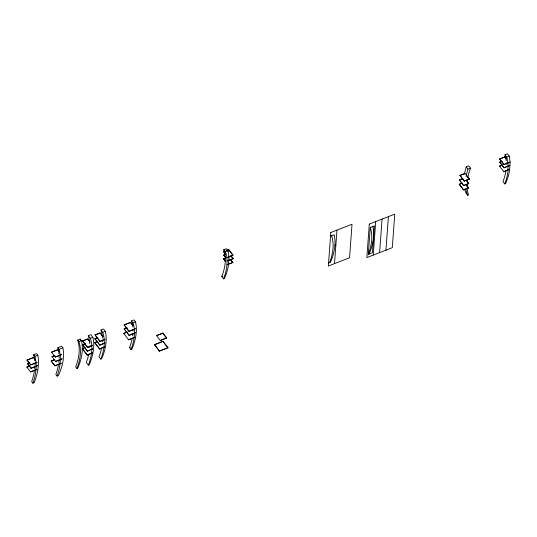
<?xml version="1.0" encoding="UTF-8"?>
<svg xmlns="http://www.w3.org/2000/svg" width="537" height="537" viewBox="0 0 537 537"><rect width="100%" height="100%" fill="white"/><g stroke="black" fill="none" stroke-linecap="round" stroke-linejoin="round"><path stroke-width="0.81" d="M30.703 364.952L37.073 362.334L30.703 364.952L27.018 360.038L33.381 357.555L35.22 360.079M29.689 365.952L26.85 367.187L29.676 366.086M31.072 368.288L37.442 365.677L31.072 368.288L27.374 363.509L29.508 362.549M30.542 371.966L36.919 369.349L30.542 371.966L26.857 367.053M33.381 357.555L27.004 360.173M51.572 352.165L57.936 349.681L51.572 352.165L55.257 357.078L61.627 354.46L55.257 357.078M54.908 365.811L61.278 363.2L54.908 365.811L51.21 361.039L54.761 359.522M54.808 355.434L51.968 356.669L54.794 355.568M55.66 361.448L62.037 358.83L55.66 361.448L51.982 356.534M87.504 347.439L92.612 345.251L87.504 347.439L82.597 340.867L87.685 338.881L90.149 342.062M87.363 351.158L92.465 348.969L87.363 351.158L82.436 344.788L85.363 343.452M87.175 355.071L92.283 352.883L87.175 355.071L82.255 348.701L85.175 347.365M87.685 338.881L89.149 340.995M103.07 336.699L100.11 332.88L95.022 334.86L99.929 341.431L105.037 339.243L99.929 341.431M99.788 345.15L104.89 342.968L99.788 345.15L94.861 338.78L97.781 337.451M99.6 349.063L104.708 346.882L99.6 349.063L94.68 342.693L97.6 341.357M100.11 332.88L102.07 335.625M129.028 331.369L135.398 328.751L129.028 331.369L124.107 324.865L130.471 322.381L132.934 325.563M127.229 331.953L123.685 333.464L127.222 332.088M129.095 335.377L135.465 332.759L129.095 335.377L124.168 329.006L127.007 327.771M128.612 339.834L134.982 337.216L128.612 339.834L123.698 333.329M132.928 325.697L130.471 322.381M154.528 344.747L163.02 341.304L167.933 347.808L159.449 351.117L154.528 344.747L163.02 341.304M156.562 335.605L162.926 333.121L156.562 335.605L160.248 340.518L166.611 338.035L162.926 333.121M159.449 351.117L154.535 344.613M160.248 340.518L166.618 337.901M225.057 253.625L223.614 251.766L225.084 251.061M225.359 261.432L223.452 258.821L225.634 257.975M225.144 257.015L223.707 255.162L225.171 254.457M227.93 257.337L233.024 255.223L228.715 249.645L226.533 250.497M226.869 257.753L233.018 255.357L228.715 249.645M228.037 260.398L228.017 260.734L233.105 258.747L231.199 256.136M226.963 264.835L232.843 262.546L230.46 259.317M334.517 263.627L336.968 230.098M368.281 254.316L370.248 227.493L374.396 225.876L372.43 252.699L368.281 254.316A70.334 40.288 -37.7 0 0 370.248 227.493M373.249 255.088L375.712 221.559M379.612 252.612L382.076 219.076M385.935 250.148L388.399 216.612M466.398 180.325L468.774 183.62L463.686 185.607L459.377 180.036L463.022 178.412M466.277 184.641L468.653 187.937L463.565 189.923L459.256 184.345L462.176 183.01M465.545 173.968L469.365 179.123L464.27 181.11L459.981 175.337L465.069 173.35M463.686 185.607L459.39 179.835M463.565 189.923L459.269 184.144M464.27 181.11L459.981 175.337M509.076 162.442L503.974 164.564L499.665 158.986L504.767 156.871L506.203 158.73M502.41 164.913L499.491 166.181L502.397 165.047M509.19 165.503L504.075 167.819L499.766 162.248L501.954 161.261M503.974 164.564L499.678 158.858M506.196 158.865L504.767 156.871M508.915 169.437L503.8 171.753L509.747 169.303M504.075 167.819L499.772 162.114M464.364 174.075L466.21 166.832L468.754 165.839L470.526 168.135A70.334 40.288 -37.7 0 0 467.727 177.861M223.795 249.698L226.339 248.705L228.111 251.001L228.977 257.183L228.272 266.251A71.716 41.081 -37.7 0 1 224.446 278.488L223.6 278.817L221.828 276.521A70.334 40.288 -37.7 0 0 223.795 249.698C227.755 254.303 227.211 261.063 226.768 266.755A70.334 40.288 -37.7 0 1 223.6 278.817M223.614 251.766L225.07 251.195M226.527 250.631L228.708 249.779M225.567 251.994L228.111 251.001M223.707 255.162L225.157 254.592M223.439 258.955L225.621 258.109M227.077 260.969L233.118 258.612M466.136 176.364A71.716 41.081 -37.7 0 1 467.982 169.128L470.526 168.135M506.27 160.738A70.334 40.288 -37.7 0 0 504.948 154.804L507.492 153.81L509.264 156.106L510.13 162.288L509.418 171.357A71.716 41.081 -37.7 0 1 505.599 183.594L504.746 183.923L502.974 181.627A70.334 40.288 -37.7 0 0 506.035 170.336M227.762 264.399L232.85 262.412M499.665 158.986L504.76 157.005M504.948 154.804L506.72 157.093L509.264 156.106M459.961 175.539L465.055 173.552M499.766 162.248L501.947 161.395M459.377 180.036L462.283 178.902M503.988 164.429L510.11 162.04M464.29 180.909L469.378 178.922M221.828 276.521L222.674 276.193M459.256 184.345L461.437 183.5M504.082 167.685L510.11 165.342M330.537 236.166L334.128 234.763A71.716 41.081 -37.7 0 1 330.463 262.251L328.563 262.989M463.7 185.406L468.788 183.419M34.771 360.79A78.295 44.846 -37.7 0 0 33.636 354.769L36.603 353.614L37.838 355.205A81.59 46.739 -37.7 0 1 34.173 382.693L32.898 383.19L31.67 381.599A78.295 44.846 -37.7 0 0 34.489 370.396M102.466 338.068A70.334 40.288 -37.7 0 0 100.976 330.02L103.52 329.027L105.292 331.322A71.716 41.081 -37.7 0 1 101.627 358.803L100.775 359.139L99.003 356.843A70.334 40.288 -37.7 0 0 101.654 347.909M32.898 383.19A78.295 44.846 -37.7 0 0 34.865 356.367L37.838 355.205M89.746 343.693A70.334 40.288 -37.7 0 0 88.256 335.638L90.8 334.645L92.867 337.323A71.716 41.081 -37.7 0 1 89.202 364.811L88.35 365.14L86.282 362.468A70.334 40.288 -37.7 0 0 88.578 355.118M58.956 353.735A78.295 44.846 -37.7 0 0 57.828 347.714L61.648 346.224L62.876 347.822A70.723 40.51 -37.7 0 1 58.358 375.638L57.09 376.135L55.855 374.537A78.295 44.846 -37.7 0 0 58.432 364.892M77.67 340.082L80.214 339.089L81.443 340.68A71.716 41.081 -37.7 0 1 77.778 368.167L76.932 368.496L75.697 366.905A70.334 40.288 -37.7 0 0 77.67 340.082L78.899 341.673A70.334 40.288 -37.7 0 1 76.932 368.496M463.579 189.722L468.673 187.735M95.734 334.779L99.372 333.363M132.793 326.845A70.334 40.288 -37.7 0 0 131.471 320.911L134.022 319.918L135.499 321.831A71.716 41.081 -37.7 0 1 131.827 349.318L130.981 349.647L129.504 347.741A70.334 40.288 -37.7 0 0 132.303 338.015M57.09 376.135A78.295 44.846 -37.7 0 0 59.057 349.305L62.876 347.822M100.775 359.139A70.334 40.288 -37.7 0 0 102.748 332.309L105.292 331.322M78.899 341.673L81.443 340.68M82.584 341.069L86.947 339.364M124.101 324.999L130.464 322.515M88.35 365.14A70.334 40.288 -37.7 0 0 90.323 338.317L92.867 337.323M27.374 363.509L29.495 362.683M130.981 349.647A70.334 40.288 -37.7 0 0 132.948 322.824L135.499 321.831M94.861 338.78L96.318 338.216M334.907 245.382L335.88 245M82.436 344.788L84.618 343.935M124.168 329.006L126.994 327.906M464.666 189.266A71.716 41.081 -37.7 0 0 465.935 192.998L467.714 195.293L468.559 194.958A70.334 40.288 -37.7 0 1 467.237 189.031M94.68 342.693L96.861 341.847M82.255 348.701L84.437 347.848M51.21 361.039L54.747 359.656M129.504 347.741L130.35 347.405M159.462 350.983L167.947 347.674M499.504 166.047L503.8 171.753M466.21 166.832L467.982 169.128M466.968 176.029L469.365 179.123M466.378 180.526L468.774 183.62M466.264 184.842L468.653 187.937M230.709 255.652L233.105 258.747M230.447 259.452L232.843 262.546M223.627 251.631L224.587 252.867M223.714 255.028L225.151 256.881M223.452 258.821L225.365 261.297M162.919 333.255L166.611 338.035M163.013 341.438L167.933 347.808M131.471 320.911L132.948 322.824M132.021 333.531L133.001 334.806M124.107 324.865L129.034 331.235M124.175 328.872L129.102 335.242M100.976 330.02L102.748 332.309M95.022 334.86L99.949 341.23M94.874 338.585L99.801 344.949M94.693 342.492L99.62 348.862M88.256 335.638L90.323 338.317M82.597 340.867L87.524 347.238M82.45 344.586L87.377 350.956M82.268 348.5L87.195 354.87M57.828 347.714L59.057 349.305M57.936 349.681L58.862 350.876M57.929 349.815L58.848 351.01M51.223 360.904L54.915 365.677M33.636 354.769L34.865 356.367M27.018 360.038L30.71 364.818M27.387 363.381L31.079 368.154M506.72 157.093L508.042 163.026L507.915 171.853A70.334 40.288 -37.7 0 1 504.746 183.923M132.995 329.684A70.334 40.288 -37.7 0 1 133.008 331.148M132.907 333.383A70.334 40.288 -37.7 0 1 132.673 335.672M102.507 340.25A70.334 40.288 -37.7 0 1 102.453 341.733M80.214 339.089A71.716 41.081 -37.7 0 1 80.51 340.404M59.097 355.863A78.295 44.846 -37.7 0 1 59.11 358.051M59.003 360.287A78.295 44.846 -37.7 0 1 58.781 362.569M34.905 362.925A78.295 44.846 -37.7 0 1 34.918 365.106M34.818 367.342A78.295 44.846 -37.7 0 1 34.677 368.859M331.584 235.756A70.334 40.288 -37.7 0 1 329.611 262.58M372.799 226.5A71.716 41.081 -37.7 0 1 369.127 253.988M89.786 345.868A70.334 40.288 -37.7 0 1 89.733 347.358M506.438 162.852A70.334 40.288 -37.7 0 1 506.478 164.302M467.062 186.91A70.334 40.288 -37.7 0 1 467.029 184.728M467.19 181.734A70.334 40.288 -37.7 0 1 467.358 180.197M467.714 195.293A71.716 41.081 -37.7 0 1 465.995 189.574M330.805 232.501L328.342 266.03L349.553 257.76L352.017 224.231L330.805 232.501M369.308 224.057L366.845 257.592L392.299 247.664L394.762 214.135L369.308 224.057"/></g></svg>
